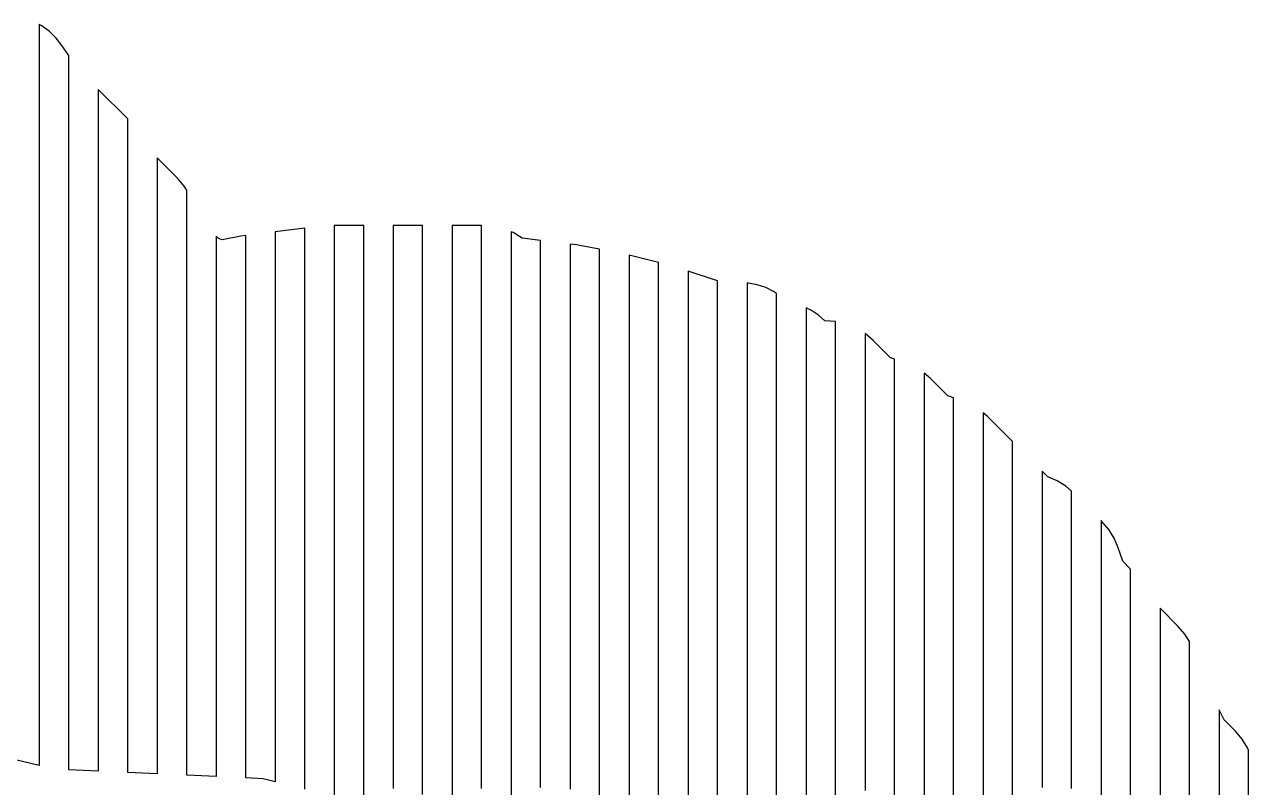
# Model space of a CAD drawing. Header units: metres. Extents: x -6 to 1890, y -8 to 898.
# Drawn here: x 1491.6 to 1657.6, y 745.9 to 849.4 of the extents above; entities that cross this region are included whole.
import ezdxf

# ---------------------------------------------------------------- set-up
doc = ezdxf.new("R2010")
doc.units = ezdxf.units.M
doc.layers.add('PASSADAS_COMPLETAS', color=1, linetype='CONTINUOUS')
doc.layers.add('PECAS_2D', color=3, linetype='CONTINUOUS')

msp = doc.modelspace()

# ---------------------------------------------------------------- linework, layer by layer
at = {"layer": 'PASSADAS_COMPLETAS'}
for points in [[(1529.578, 745.721), (1529.578, 749.589), (1529.578, 750.878), (1529.578, 752.167), (1529.578, 753.456), (1529.578, 754.746), (1529.578, 756.035), (1529.578, 757.324), (1529.578, 758.614), (1529.578, 759.903), (1529.578, 761.192), (1529.578, 762.482), (1529.578, 763.771), (1529.578, 765.06), (1529.578, 766.349), (1529.578, 767.639), (1529.578, 768.928), (1529.578, 770.217), (1529.578, 771.507), (1529.578, 772.796), (1529.578, 774.085), (1529.578, 776.664), (1529.578, 777.953), (1529.578, 779.242), (1529.578, 780.532), (1529.578, 781.821), (1529.578, 783.11), (1529.578, 784.4), (1529.578, 785.689), (1529.578, 786.978), (1529.578, 788.268), (1529.578, 789.557), (1529.578, 792.135), (1529.578, 794.714), (1529.578, 797.293), (1529.578, 799.871), (1529.578, 802.45), (1529.578, 803.739), (1529.578, 805.028), (1529.578, 806.318), (1529.578, 807.607), (1529.578, 810.186), (1529.578, 811.475), (1529.578, 812.764), (1529.578, 814.053), (1529.578, 815.343), (1529.578, 821.789), (1525.578, 821.289), (1525.578, 814.861), (1525.578, 813.575), (1525.578, 811.004), (1525.578, 809.718), (1525.578, 808.433), (1525.578, 807.147), (1525.578, 805.861), (1525.578, 804.576), (1525.578, 803.29), (1525.578, 802.004), (1525.578, 800.719), (1525.578, 798.147), (1525.578, 795.576), (1525.578, 793.005), (1525.578, 790.433), (1525.578, 789.148), (1525.578, 787.862), (1525.578, 786.576), (1525.578, 785.291), (1525.578, 784.005), (1525.578, 782.719), (1525.578, 781.434), (1525.578, 780.148), (1525.578, 778.862), (1525.578, 777.577), (1525.578, 776.291), (1525.578, 775.005), (1525.578, 773.72), (1525.578, 772.434), (1525.578, 769.863), (1525.578, 768.577), (1525.578, 767.291), (1525.578, 766.006), (1525.578, 764.72), (1525.578, 763.434), (1525.578, 762.149), (1525.578, 760.863), (1525.578, 759.577), (1525.578, 758.292), (1525.578, 755.72), (1525.578, 754.435), (1525.578, 753.149), (1525.578, 751.863), (1525.578, 750.578), (1525.578, 746.721), (1523.955, 747.126), (1521.578, 747.234), (1521.578, 751.106), (1521.578, 752.396), (1521.578, 753.687), (1521.578, 754.977), (1521.578, 756.267), (1521.578, 757.558), (1521.578, 758.848), (1521.578, 760.139), (1521.578, 761.429), (1521.578, 764.01), (1521.578, 765.3), (1521.578, 766.591), (1521.578, 767.881), (1521.578, 770.462), (1521.578, 771.753), (1521.578, 773.043), (1521.578, 774.334), (1521.578, 775.624), (1521.578, 776.914), (1521.578, 779.495), (1521.578, 780.786), (1521.578, 782.076), (1521.578, 783.367), (1521.578, 784.657), (1521.578, 785.947), (1521.578, 787.238), (1521.578, 788.528), (1521.578, 789.819), (1521.578, 791.109), (1521.578, 792.4), (1521.578, 794.981), (1521.578, 797.561), (1521.578, 798.852), (1521.578, 800.142), (1521.578, 801.433), (1521.578, 802.723), (1521.578, 804.014), (1521.578, 805.304), (1521.578, 806.594), (1521.578, 807.885), (1521.578, 809.175), (1521.578, 810.466), (1521.578, 811.756), (1521.578, 813.047), (1521.578, 814.337), (1521.578, 820.789), (1520.909, 820.681), (1518.39, 820.177), (1517.878, 820.37), (1517.578, 820.689), (1517.578, 814.262), (1517.578, 812.976), (1517.578, 810.405), (1517.578, 809.12), (1517.578, 807.834), (1517.578, 806.549), (1517.578, 805.263), (1517.578, 803.978), (1517.578, 802.692), (1517.578, 801.407), (1517.578, 800.121), (1517.578, 798.836), (1517.578, 796.265), (1517.578, 793.694), (1517.578, 792.408), (1517.578, 791.123), (1517.578, 789.837), (1517.578, 788.552), (1517.578, 787.266), (1517.578, 785.981), (1517.578, 784.695), (1517.578, 783.41), (1517.578, 782.124), (1517.578, 780.839), (1517.578, 779.553), (1517.578, 778.268), (1517.578, 776.982), (1517.578, 775.697), (1517.578, 774.411), (1517.578, 773.126), (1517.578, 771.841), (1517.578, 770.555), (1517.578, 769.27), (1517.578, 767.984), (1517.578, 766.699), (1517.578, 765.413), (1517.578, 764.128), (1517.578, 762.842), (1517.578, 761.557), (1517.578, 760.271), (1517.578, 758.986), (1517.578, 757.7), (1517.578, 756.415), (1517.578, 755.129), (1517.578, 753.844), (1517.578, 752.558), (1517.578, 751.273), (1517.578, 747.416), (1513.578, 747.598), (1513.578, 751.499), (1513.578, 752.799), (1513.578, 754.099), (1513.578, 755.4), (1513.578, 756.7), (1513.578, 758), (1513.578, 759.301), (1513.578, 760.601), (1513.578, 761.901), (1513.578, 764.502), (1513.578, 765.802), (1513.578, 768.403), (1513.578, 771.003), (1513.578, 773.604), (1513.578, 774.904), (1513.578, 776.204), (1513.578, 777.505), (1513.578, 778.805), (1513.578, 780.105), (1513.578, 781.406), (1513.578, 782.706), (1513.578, 784.006), (1513.578, 785.306), (1513.578, 786.607), (1513.578, 787.907), (1513.578, 789.207), (1513.578, 790.508), (1513.578, 791.808), (1513.578, 794.408), (1513.578, 797.009), (1513.578, 798.309), (1513.578, 799.61), (1513.578, 800.91), (1513.578, 802.21), (1513.578, 803.51), (1513.578, 804.811), (1513.578, 807.411), (1513.578, 808.712), (1513.578, 810.012), (1513.578, 811.312), (1513.578, 812.613), (1513.578, 813.913), (1513.578, 826.916), (1513.236, 827.468), (1512.324, 828.533), (1509.578, 831.28), (1509.578, 822.287), (1509.578, 821.003), (1509.578, 818.434), (1509.578, 815.864), (1509.578, 813.295), (1509.578, 810.726), (1509.578, 809.441), (1509.578, 808.157), (1509.578, 806.872), (1509.578, 805.587), (1509.578, 801.734), (1509.578, 800.449), (1509.578, 799.164), (1509.578, 797.88), (1509.578, 794.026), (1509.578, 791.457), (1509.578, 790.172), (1509.578, 788.887), (1509.578, 787.603), (1509.578, 786.318), (1509.578, 783.749), (1509.578, 782.464), (1509.578, 781.18), (1509.578, 779.895), (1509.578, 778.611), (1509.578, 777.326), (1509.578, 776.041), (1509.578, 774.757), (1509.578, 773.472), (1509.578, 770.903), (1509.578, 769.618), (1509.578, 768.334), (1509.578, 767.049), (1509.578, 765.764), (1509.578, 764.48), (1509.578, 763.195), (1509.578, 761.911), (1509.578, 760.626), (1509.578, 759.341), (1509.578, 758.057), (1509.578, 756.772), (1509.578, 755.488), (1509.578, 754.203), (1509.578, 752.918), (1509.578, 751.634), (1509.578, 747.78), (1505.578, 747.962), (1505.578, 751.871), (1505.578, 753.174), (1505.578, 754.477), (1505.578, 755.78), (1505.578, 757.083), (1505.578, 758.386), (1505.578, 759.69), (1505.578, 760.993), (1505.578, 762.296), (1505.578, 763.599), (1505.578, 764.902), (1505.578, 766.205), (1505.578, 767.508), (1505.578, 768.811), (1505.578, 770.114), (1505.578, 771.417), (1505.578, 772.721), (1505.578, 774.024), (1505.578, 775.327), (1505.578, 776.63), (1505.578, 777.933), (1505.578, 779.236), (1505.578, 780.539), (1505.578, 781.842), (1505.578, 783.145), (1505.578, 784.448), (1505.578, 785.751), (1505.578, 787.055), (1505.578, 788.358), (1505.578, 789.661), (1505.578, 790.964), (1505.578, 792.267), (1505.578, 794.873), (1505.578, 796.176), (1505.578, 798.782), (1505.578, 801.389), (1505.578, 802.692), (1505.578, 803.995), (1505.578, 805.298), (1505.578, 806.601), (1505.578, 810.51), (1505.578, 813.117), (1505.578, 815.723), (1505.578, 818.329), (1505.578, 820.935), (1505.578, 823.541), (1505.578, 826.147), (1505.578, 827.451), (1505.578, 836.572), (1501.578, 840.572), (1501.578, 832.761), (1501.578, 831.46), (1501.578, 828.856), (1501.578, 826.252), (1501.578, 823.649), (1501.578, 821.045), (1501.578, 818.441), (1501.578, 815.838), (1501.578, 813.234), (1501.578, 810.631), (1501.578, 808.027), (1501.578, 805.423), (1501.578, 801.518), (1501.578, 800.216), (1501.578, 798.914), (1501.578, 797.612), (1501.578, 796.311), (1501.578, 792.405), (1501.578, 791.103), (1501.578, 789.802), (1501.578, 787.198), (1501.578, 785.896), (1501.578, 784.594), (1501.578, 781.991), (1501.578, 780.689), (1501.578, 779.387), (1501.578, 778.085), (1501.578, 776.783), (1501.578, 775.482), (1501.578, 774.18), (1501.578, 772.878), (1501.578, 771.576), (1501.578, 770.274), (1501.578, 767.671), (1501.578, 766.369), (1501.578, 765.067), (1501.578, 763.765), (1501.578, 762.463), (1501.578, 761.162), (1501.578, 759.86), (1501.578, 757.256), (1501.578, 755.954), (1501.578, 754.653), (1501.578, 753.351), (1501.578, 752.049), (1501.578, 748.143), (1497.578, 748.325), (1497.578, 750.907), (1497.578, 752.198), (1497.578, 753.49), (1497.578, 754.781), (1497.578, 756.072), (1497.578, 757.363), (1497.578, 758.654), (1497.578, 759.945), (1497.578, 761.236), (1497.578, 762.527), (1497.578, 763.818), (1497.578, 765.109), (1497.578, 766.4), (1497.578, 767.691), (1497.578, 768.982), (1497.578, 770.273), (1497.578, 771.564), (1497.578, 772.855), (1497.578, 774.146), (1497.578, 775.438), (1497.578, 776.729), (1497.578, 778.02), (1497.578, 779.311), (1497.578, 780.602), (1497.578, 781.893), (1497.578, 783.184), (1497.578, 784.475), (1497.578, 785.766), (1497.578, 787.057), (1497.578, 788.348), (1497.578, 789.639), (1497.578, 790.93), (1497.578, 792.221), (1497.578, 793.512), (1497.578, 794.803), (1497.578, 796.094), (1497.578, 797.385), (1497.578, 801.259), (1497.578, 803.841), (1497.578, 806.423), (1497.578, 809.005), (1497.578, 811.587), (1497.578, 814.169), (1497.578, 816.751), (1497.578, 819.333), (1497.578, 823.207), (1497.578, 825.789), (1497.578, 828.371), (1497.578, 830.953), (1497.578, 833.535), (1497.578, 836.117), (1497.578, 837.408), (1497.578, 845.155), (1496.657, 846.536), (1495.89, 847.53), (1494.975, 848.425), (1493.932, 849.19), (1493.578, 849.379), (1493.578, 840.362), (1493.578, 839.074), (1493.578, 835.209), (1493.578, 832.633), (1493.578, 830.057), (1493.578, 827.481), (1493.578, 824.904), (1493.578, 822.328), (1493.578, 819.752), (1493.578, 817.175), (1493.578, 814.599), (1493.578, 812.023), (1493.578, 809.447), (1493.578, 805.582), (1493.578, 803.006), (1493.578, 800.43), (1493.578, 796.565), (1493.578, 792.701), (1493.578, 791.413), (1493.578, 790.125), (1493.578, 788.836), (1493.578, 787.548), (1493.578, 786.26), (1493.578, 784.972), (1493.578, 783.684), (1493.578, 782.396), (1493.578, 781.107), (1493.578, 779.819), (1493.578, 778.531), (1493.578, 777.243), (1493.578, 774.667), (1493.578, 773.379), (1493.578, 772.091), (1493.578, 770.802), (1493.578, 769.514), (1493.578, 768.226), (1493.578, 766.938), (1493.578, 765.65), (1493.578, 763.074), (1493.578, 761.785), (1493.578, 760.497), (1493.578, 759.209), (1493.578, 757.921), (1493.578, 756.633), (1493.578, 755.345), (1493.578, 754.057), (1493.578, 752.768), (1493.578, 748.904), (1490.551, 749.661)], [(1537.578, 741.81), (1537.578, 746.994), (1537.578, 748.289), (1537.578, 749.585), (1537.578, 750.881), (1537.578, 752.177), (1537.578, 753.473), (1537.578, 756.064), (1537.578, 757.36), (1537.578, 758.656), (1537.578, 759.952), (1537.578, 761.247), (1537.578, 762.543), (1537.578, 765.135), (1537.578, 766.431), (1537.578, 767.727), (1537.578, 769.022), (1537.578, 770.318), (1537.578, 771.614), (1537.578, 772.91), (1537.578, 774.206), (1537.578, 775.501), (1537.578, 776.797), (1537.578, 778.093), (1537.578, 779.389), (1537.578, 780.685), (1537.578, 781.98), (1537.578, 783.276), (1537.578, 784.572), (1537.578, 785.868), (1537.578, 788.459), (1537.578, 791.051), (1537.578, 793.643), (1537.578, 796.234), (1537.578, 798.826), (1537.578, 801.417), (1537.578, 804.009), (1537.578, 806.601), (1537.578, 807.897), (1537.578, 810.488), (1537.578, 811.784), (1537.578, 814.376), (1537.578, 815.671), (1537.578, 822.15), (1533.578, 822.15), (1533.578, 815.694), (1533.578, 814.403), (1533.578, 813.112), (1533.578, 811.821), (1533.578, 810.53), (1533.578, 809.238), (1533.578, 806.656), (1533.578, 804.074), (1533.578, 802.782), (1533.578, 800.2), (1533.578, 797.618), (1533.578, 795.035), (1533.578, 792.453), (1533.578, 788.579), (1533.578, 787.288), (1533.578, 785.997), (1533.578, 784.706), (1533.578, 783.415), (1533.578, 782.123), (1533.578, 780.832), (1533.578, 779.541), (1533.578, 778.25), (1533.578, 776.959), (1533.578, 775.667), (1533.578, 774.376), (1533.578, 773.085), (1533.578, 771.794), (1533.578, 770.503), (1533.578, 769.211), (1533.578, 767.92), (1533.578, 766.629), (1533.578, 765.338), (1533.578, 764.047), (1533.578, 762.755), (1533.578, 761.464), (1533.578, 760.173), (1533.578, 757.591), (1533.578, 756.299), (1533.578, 755.008), (1533.578, 753.717), (1533.578, 752.426), (1533.578, 751.135), (1533.578, 749.843), (1533.578, 748.552), (1533.578, 744.679)], [(1545.578, 744.975), (1545.578, 746.262), (1545.578, 747.548), (1545.578, 748.834), (1545.578, 750.12), (1545.578, 751.407), (1545.578, 752.693), (1545.578, 753.979), (1545.578, 755.265), (1545.578, 756.552), (1545.578, 757.838), (1545.578, 759.124), (1545.578, 760.41), (1545.578, 761.697), (1545.578, 762.983), (1545.578, 764.269), (1545.578, 765.555), (1545.578, 766.842), (1545.578, 768.128), (1545.578, 769.414), (1545.578, 770.7), (1545.578, 771.987), (1545.578, 773.273), (1545.578, 774.559), (1545.578, 775.845), (1545.578, 777.132), (1545.578, 778.418), (1545.578, 779.704), (1545.578, 780.99), (1545.578, 782.277), (1545.578, 783.563), (1545.578, 784.849), (1545.578, 787.422), (1545.578, 789.994), (1545.578, 792.567), (1545.578, 795.139), (1545.578, 797.712), (1545.578, 801.57), (1545.578, 804.143), (1545.578, 806.715), (1545.578, 809.288), (1545.578, 811.86), (1545.578, 814.433), (1545.578, 815.719), (1545.578, 817.005), (1545.578, 822.15), (1541.578, 822.15), (1541.578, 816.976), (1541.578, 815.682), (1541.578, 813.094), (1541.578, 810.507), (1541.578, 807.919), (1541.578, 805.332), (1541.578, 802.744), (1541.578, 800.157), (1541.578, 797.569), (1541.578, 794.982), (1541.578, 792.395), (1541.578, 788.513), (1541.578, 785.926), (1541.578, 784.632), (1541.578, 783.338), (1541.578, 782.045), (1541.578, 780.751), (1541.578, 779.457), (1541.578, 778.163), (1541.578, 776.87), (1541.578, 775.576), (1541.578, 774.282), (1541.578, 772.989), (1541.578, 770.401), (1541.578, 769.107), (1541.578, 767.814), (1541.578, 766.52), (1541.578, 765.226), (1541.578, 763.932), (1541.578, 761.345), (1541.578, 760.051), (1541.578, 758.757), (1541.578, 757.464), (1541.578, 756.17), (1541.578, 754.876), (1541.578, 752.289), (1541.578, 750.995), (1541.578, 749.701), (1541.578, 748.408), (1541.578, 747.114), (1541.578, 745.82)], [(1553.578, 745.783), (1553.578, 747.078), (1553.578, 748.372), (1553.578, 749.666), (1553.578, 750.961), (1553.578, 752.255), (1553.578, 753.549), (1553.578, 754.844), (1553.578, 757.433), (1553.578, 760.021), (1553.578, 761.316), (1553.578, 762.61), (1553.578, 765.199), (1553.578, 766.493), (1553.578, 769.082), (1553.578, 770.376), (1553.578, 771.671), (1553.578, 774.259), (1553.578, 775.554), (1553.578, 776.848), (1553.578, 778.142), (1553.578, 779.437), (1553.578, 780.731), (1553.578, 782.025), (1553.578, 784.614), (1553.578, 787.203), (1553.578, 789.792), (1553.578, 792.38), (1553.578, 794.969), (1553.578, 797.558), (1553.578, 800.146), (1553.578, 802.735), (1553.578, 805.324), (1553.578, 807.913), (1553.578, 810.501), (1553.578, 813.09), (1553.578, 814.384), (1553.578, 815.679), (1553.578, 822.15), (1549.578, 822.15), (1549.578, 815.718), (1549.578, 811.858), (1549.578, 809.285), (1549.578, 806.712), (1549.578, 804.139), (1549.578, 801.566), (1549.578, 798.993), (1549.578, 796.42), (1549.578, 793.847), (1549.578, 791.274), (1549.578, 788.701), (1549.578, 786.128), (1549.578, 783.555), (1549.578, 782.269), (1549.578, 780.982), (1549.578, 779.696), (1549.578, 778.409), (1549.578, 777.123), (1549.578, 775.836), (1549.578, 774.55), (1549.578, 773.263), (1549.578, 771.977), (1549.578, 770.69), (1549.578, 769.404), (1549.578, 768.117), (1549.578, 766.831), (1549.578, 765.544), (1549.578, 764.258), (1549.578, 762.971), (1549.578, 761.685), (1549.578, 760.398), (1549.578, 759.112), (1549.578, 757.825), (1549.578, 756.539), (1549.578, 755.252), (1549.578, 753.966), (1549.578, 752.679), (1549.578, 751.393), (1549.578, 750.106), (1549.578, 748.82), (1549.578, 747.533), (1549.578, 746.247), (1549.578, 744.96)], [(1561.578, 745.919), (1561.578, 747.221), (1561.578, 748.522), (1561.578, 749.824), (1561.578, 751.125), (1561.578, 752.427), (1561.578, 753.729), (1561.578, 755.03), (1561.578, 756.332), (1561.578, 761.538), (1561.578, 762.839), (1561.578, 764.141), (1561.578, 765.443), (1561.578, 768.046), (1561.578, 770.649), (1561.578, 771.95), (1561.578, 773.252), (1561.578, 774.553), (1561.578, 775.855), (1561.578, 777.156), (1561.578, 778.458), (1561.578, 781.061), (1561.578, 783.664), (1561.578, 786.267), (1561.578, 788.87), (1561.578, 791.473), (1561.578, 794.077), (1561.578, 796.68), (1561.578, 799.283), (1561.578, 801.886), (1561.578, 804.489), (1561.578, 807.092), (1561.578, 809.695), (1561.578, 812.298), (1561.578, 813.6), (1561.578, 814.901), (1561.578, 820.107), (1559.05, 820.424), (1557.843, 821.161), (1557.578, 821.27), (1557.578, 816.078), (1557.578, 814.779), (1557.578, 812.183), (1557.578, 809.587), (1557.578, 806.99), (1557.578, 804.394), (1557.578, 801.797), (1557.578, 799.201), (1557.578, 796.605), (1557.578, 794.008), (1557.578, 791.412), (1557.578, 788.815), (1557.578, 786.219), (1557.578, 782.324), (1557.578, 781.026), (1557.578, 779.728), (1557.578, 778.43), (1557.578, 777.131), (1557.578, 775.833), (1557.578, 774.535), (1557.578, 771.939), (1557.578, 770.64), (1557.578, 769.342), (1557.578, 768.044), (1557.578, 766.746), (1557.578, 765.448), (1557.578, 764.149), (1557.578, 762.851), (1557.578, 760.255), (1557.578, 758.957), (1557.578, 757.658), (1557.578, 756.36), (1557.578, 755.062), (1557.578, 753.764), (1557.578, 751.167), (1557.578, 748.571), (1557.578, 747.273), (1557.578, 745.975), (1557.578, 744.676)], [(1569.578, 744.166), (1569.578, 762.205), (1569.578, 763.494), (1569.578, 764.782), (1569.578, 766.071), (1569.578, 768.648), (1569.578, 769.936), (1569.578, 771.225), (1569.578, 773.802), (1569.578, 777.667), (1569.578, 781.533), (1569.578, 784.11), (1569.578, 786.687), (1569.578, 789.264), (1569.578, 791.841), (1569.578, 794.418), (1569.578, 796.995), (1569.578, 799.572), (1569.578, 802.149), (1569.578, 804.726), (1569.578, 807.303), (1569.578, 809.88), (1569.578, 812.457), (1569.578, 813.746), (1569.578, 818.9), (1567.134, 819.388), (1566.478, 819.495), (1565.578, 819.607), (1565.578, 814.423), (1565.578, 813.127), (1565.578, 810.534), (1565.578, 807.942), (1565.578, 805.35), (1565.578, 802.758), (1565.578, 800.165), (1565.578, 797.573), (1565.578, 794.981), (1565.578, 792.388), (1565.578, 789.796), (1565.578, 787.204), (1565.578, 784.611), (1565.578, 782.019), (1565.578, 778.131), (1565.578, 776.834), (1565.578, 775.538), (1565.578, 774.242), (1565.578, 772.946), (1565.578, 771.65), (1565.578, 770.354), (1565.578, 769.058), (1565.578, 766.465), (1565.578, 765.169), (1565.578, 763.873), (1565.578, 762.577), (1565.578, 761.281), (1565.578, 750.911), (1565.578, 748.319), (1565.578, 747.023), (1565.578, 745.727)], [(1577.578, 732.54), (1577.578, 757.261), (1577.578, 758.562), (1577.578, 759.863), (1577.578, 761.164), (1577.578, 763.766), (1577.578, 766.369), (1577.578, 768.971), (1577.578, 772.874), (1577.578, 776.777), (1577.578, 779.38), (1577.578, 781.982), (1577.578, 784.584), (1577.578, 787.186), (1577.578, 789.788), (1577.578, 792.391), (1577.578, 794.993), (1577.578, 797.595), (1577.578, 798.896), (1577.578, 801.498), (1577.578, 804.1), (1577.578, 806.703), (1577.578, 809.305), (1577.578, 810.606), (1577.578, 811.907), (1577.578, 817.111), (1573.597, 818.096), (1573.578, 818.1), (1573.578, 812.905), (1573.578, 811.606), (1573.578, 809.009), (1573.578, 806.411), (1573.578, 803.814), (1573.578, 801.216), (1573.578, 798.619), (1573.578, 796.021), (1573.578, 793.424), (1573.578, 790.826), (1573.578, 788.229), (1573.578, 785.631), (1573.578, 783.034), (1573.578, 780.436), (1573.578, 777.839), (1573.578, 773.942), (1573.578, 771.345), (1573.578, 768.747), (1573.578, 766.15), (1573.578, 763.552), (1573.578, 762.254), (1573.578, 760.955), (1573.578, 759.656), (1573.578, 738.876)], [(1585.578, 720.43), (1585.578, 752.682), (1585.578, 753.973), (1585.578, 755.263), (1585.578, 756.553), (1585.578, 757.843), (1585.578, 759.133), (1585.578, 761.713), (1585.578, 763.003), (1585.578, 766.874), (1585.578, 770.744), (1585.578, 773.324), (1585.578, 777.194), (1585.578, 779.775), (1585.578, 782.355), (1585.578, 784.935), (1585.578, 787.515), (1585.578, 790.095), (1585.578, 792.676), (1585.578, 795.256), (1585.578, 797.836), (1585.578, 800.416), (1585.578, 802.996), (1585.578, 805.577), (1585.578, 808.157), (1585.578, 809.447), (1585.578, 814.607), (1581.578, 815.941), (1581.578, 810.761), (1581.578, 809.466), (1581.578, 806.877), (1581.578, 804.287), (1581.578, 801.697), (1581.578, 799.107), (1581.578, 796.518), (1581.578, 793.928), (1581.578, 791.338), (1581.578, 788.748), (1581.578, 786.159), (1581.578, 783.569), (1581.578, 780.979), (1581.578, 778.389), (1581.578, 775.8), (1581.578, 773.21), (1581.578, 769.325), (1581.578, 766.736), (1581.578, 765.441), (1581.578, 764.146), (1581.578, 762.851), (1581.578, 761.556), (1581.578, 758.966), (1581.578, 757.671), (1581.578, 756.377), (1581.578, 755.082), (1581.578, 727.889)], [(1593.578, 703.356), (1593.578, 747.174), (1593.578, 749.751), (1593.578, 751.04), (1593.578, 752.329), (1593.578, 754.906), (1593.578, 757.484), (1593.578, 761.35), (1593.578, 765.217), (1593.578, 767.794), (1593.578, 770.372), (1593.578, 772.949), (1593.578, 775.527), (1593.578, 778.104), (1593.578, 780.682), (1593.578, 783.259), (1593.578, 785.837), (1593.578, 788.414), (1593.578, 790.992), (1593.578, 793.569), (1593.578, 796.147), (1593.578, 798.724), (1593.578, 801.302), (1593.578, 803.879), (1593.578, 805.168), (1593.578, 806.457), (1593.578, 812.901), (1593.178, 813.169), (1592.099, 813.702), (1590.958, 814.088), (1589.787, 814.319), (1589.578, 814.333), (1589.578, 807.891), (1589.578, 806.603), (1589.578, 804.026), (1589.578, 801.45), (1589.578, 798.873), (1589.578, 796.297), (1589.578, 793.72), (1589.578, 791.144), (1589.578, 788.567), (1589.578, 785.99), (1589.578, 783.414), (1589.578, 780.837), (1589.578, 778.261), (1589.578, 775.684), (1589.578, 771.819), (1589.578, 769.243), (1589.578, 765.378), (1589.578, 761.513), (1589.578, 758.937), (1589.578, 756.36), (1589.578, 753.784), (1589.578, 752.495), (1589.578, 751.207), (1589.578, 749.919), (1589.578, 712.559)], [(1601.578, 743.343), (1601.578, 747.212), (1601.578, 751.081), (1601.578, 754.951), (1601.578, 758.82), (1601.578, 762.689), (1601.578, 766.559), (1601.578, 770.428), (1601.578, 774.297), (1601.578, 778.167), (1601.578, 780.746), (1601.578, 783.326), (1601.578, 785.905), (1601.578, 788.485), (1601.578, 791.064), (1601.578, 793.644), (1601.578, 796.223), (1601.578, 798.803), (1601.578, 801.383), (1601.578, 802.672), (1601.578, 809.121), (1600.141, 809.224), (1599.275, 809.968), (1598.312, 810.605), (1597.578, 810.965), (1597.578, 804.486), (1597.578, 803.19), (1597.578, 800.598), (1597.578, 798.007), (1597.578, 795.415), (1597.578, 792.823), (1597.578, 790.231), (1597.578, 787.64), (1597.578, 783.752), (1597.578, 781.16), (1597.578, 778.568), (1597.578, 775.977), (1597.578, 773.385), (1597.578, 770.793), (1597.578, 766.905), (1597.578, 763.018), (1597.578, 759.13), (1597.578, 755.242), (1597.578, 751.355), (1597.578, 748.763), (1597.578, 747.467), (1597.578, 746.171), (1597.578, 744.875)], [(1609.578, 744.295), (1609.578, 748.19), (1609.578, 750.787), (1609.578, 753.384), (1609.578, 757.279), (1609.578, 761.174), (1609.578, 763.771), (1609.578, 767.666), (1609.578, 770.263), (1609.578, 774.158), (1609.578, 778.054), (1609.578, 780.65), (1609.578, 783.247), (1609.578, 785.844), (1609.578, 789.739), (1609.578, 792.336), (1609.578, 794.933), (1609.578, 796.232), (1609.578, 797.53), (1609.578, 804.022), (1609.044, 804.2), (1606.685, 806.559), (1605.578, 807.498), (1605.578, 799.754), (1605.578, 798.463), (1605.578, 795.882), (1605.578, 793.3), (1605.578, 790.719), (1605.578, 788.138), (1605.578, 785.556), (1605.578, 782.975), (1605.578, 780.394), (1605.578, 777.813), (1605.578, 775.231), (1605.578, 772.65), (1605.578, 770.069), (1605.578, 766.197), (1605.578, 763.615), (1605.578, 759.743), (1605.578, 755.871), (1605.578, 753.29), (1605.578, 749.418), (1605.578, 745.546)], [(1617.578, 744.484), (1617.578, 747.069), (1617.578, 750.947), (1617.578, 754.825), (1617.578, 757.41), (1617.578, 759.995), (1617.578, 763.872), (1617.578, 766.457), (1617.578, 769.042), (1617.578, 771.627), (1617.578, 775.505), (1617.578, 778.09), (1617.578, 781.967), (1617.578, 785.845), (1617.578, 788.43), (1617.578, 791.015), (1617.578, 792.308), (1617.578, 798.77), (1616.799, 799.03), (1614.44, 801.389), (1613.578, 802.127), (1613.578, 795.643), (1613.578, 794.346), (1613.578, 791.752), (1613.578, 789.159), (1613.578, 785.268), (1613.578, 782.674), (1613.578, 780.081), (1613.578, 777.487), (1613.578, 773.596), (1613.578, 771.002), (1613.578, 767.112), (1613.578, 764.518), (1613.578, 760.627), (1613.578, 758.034), (1613.578, 755.44), (1613.578, 752.846), (1613.578, 748.956), (1613.578, 746.362), (1613.578, 742.471)], [(1625.578, 744.757), (1625.578, 748.655), (1625.578, 751.254), (1625.578, 753.853), (1625.578, 756.452), (1625.578, 759.05), (1625.578, 761.649), (1625.578, 764.248), (1625.578, 766.847), (1625.578, 769.446), (1625.578, 772.045), (1625.578, 775.943), (1625.578, 778.542), (1625.578, 782.441), (1625.578, 783.74), (1625.578, 785.04), (1625.578, 792.836), (1622.196, 796.218), (1621.578, 796.748), (1621.578, 788.959), (1621.578, 787.661), (1621.578, 783.766), (1621.578, 781.17), (1621.578, 778.574), (1621.578, 774.679), (1621.578, 772.083), (1621.578, 768.189), (1621.578, 765.593), (1621.578, 762.996), (1621.578, 760.4), (1621.578, 757.804), (1621.578, 755.208), (1621.578, 752.611), (1621.578, 750.015), (1621.578, 747.419), (1621.578, 743.525)], [(1633.578, 745.791), (1633.578, 749.691), (1633.578, 752.291), (1633.578, 756.192), (1633.578, 758.792), (1633.578, 761.392), (1633.578, 763.992), (1633.578, 766.592), (1633.578, 769.192), (1633.578, 771.793), (1633.578, 774.393), (1633.578, 775.693), (1633.578, 776.993), (1633.578, 786.094), (1632.793, 786.769), (1631.627, 787.498), (1630.373, 788.042), (1629.578, 788.836), (1629.578, 782.336), (1629.578, 781.036), (1629.578, 778.436), (1629.578, 775.836), (1629.578, 773.237), (1629.578, 770.637), (1629.578, 768.037), (1629.578, 765.437), (1629.578, 762.837), (1629.578, 760.237), (1629.578, 757.637), (1629.578, 755.037), (1629.578, 751.137), (1629.578, 748.537), (1629.578, 745.937)], [(1641.578, 744.643), (1641.578, 747.218), (1641.578, 749.793), (1641.578, 752.368), (1641.578, 754.943), (1641.578, 757.518), (1641.578, 760.093), (1641.578, 762.668), (1641.578, 766.531), (1641.578, 767.818), (1641.578, 775.544), (1640.519, 776.603), (1639.906, 778.442), (1639.361, 779.735), (1638.62, 780.934), (1637.707, 781.999), (1637.578, 782.129), (1637.578, 773.117), (1637.578, 771.829), (1637.578, 769.254), (1637.578, 766.679), (1637.578, 764.104), (1637.578, 761.529), (1637.578, 758.954), (1637.578, 756.379), (1637.578, 753.804), (1637.578, 749.942), (1637.578, 747.367), (1637.578, 743.505)], [(1649.578, 743.668), (1649.578, 746.262), (1649.578, 748.856), (1649.578, 751.45), (1649.578, 752.747), (1649.578, 754.044), (1649.578, 765.717), (1648.96, 766.716), (1648.048, 767.781), (1645.578, 770.251), (1645.578, 761.237), (1645.578, 759.95), (1645.578, 757.374), (1645.578, 754.799), (1645.578, 752.224), (1645.578, 749.648), (1645.578, 747.073), (1645.578, 744.498)], [(1657.578, 736.86), (1657.578, 751.012), (1657.458, 751.297), (1656.716, 752.497), (1655.804, 753.562), (1654.263, 755.103), (1653.578, 756.473), (1653.578, 744.799)]]:
    msp.add_lwpolyline(points, dxfattribs=at)
at = {"layer": 'PECAS_2D'}
for points in [[(1529.578, 745.721), (1529.578, 749.589), (1529.578, 750.878), (1529.578, 752.167), (1529.578, 753.456), (1529.578, 754.746), (1529.578, 756.035), (1529.578, 757.324), (1529.578, 758.614), (1529.578, 759.903), (1529.578, 761.192), (1529.578, 762.482), (1529.578, 763.771), (1529.578, 765.06), (1529.578, 766.349), (1529.578, 767.639), (1529.578, 768.928), (1529.578, 770.217), (1529.578, 771.507), (1529.578, 772.796), (1529.578, 774.085), (1529.578, 776.664), (1529.578, 777.953), (1529.578, 779.242), (1529.578, 780.532), (1529.578, 781.821), (1529.578, 783.11), (1529.578, 784.4), (1529.578, 785.689), (1529.578, 786.978), (1529.578, 788.268), (1529.578, 789.557), (1529.578, 792.135), (1529.578, 794.714), (1529.578, 797.293), (1529.578, 799.871), (1529.578, 802.45), (1529.578, 803.739), (1529.578, 805.028), (1529.578, 806.318), (1529.578, 807.607), (1529.578, 810.186), (1529.578, 811.475), (1529.578, 812.764), (1529.578, 814.053), (1529.578, 815.343), (1529.578, 821.789), (1525.578, 821.289), (1525.578, 814.861), (1525.578, 813.575), (1525.578, 811.004), (1525.578, 809.718), (1525.578, 808.433), (1525.578, 807.147), (1525.578, 805.861), (1525.578, 804.576), (1525.578, 803.29), (1525.578, 802.004), (1525.578, 800.719), (1525.578, 798.147), (1525.578, 795.576), (1525.578, 793.005), (1525.578, 790.433), (1525.578, 789.148), (1525.578, 787.862), (1525.578, 786.576), (1525.578, 785.291), (1525.578, 784.005), (1525.578, 782.719), (1525.578, 781.434), (1525.578, 780.148), (1525.578, 778.862), (1525.578, 777.577), (1525.578, 776.291), (1525.578, 775.005), (1525.578, 773.72), (1525.578, 772.434), (1525.578, 769.863), (1525.578, 768.577), (1525.578, 767.291), (1525.578, 766.006), (1525.578, 764.72), (1525.578, 763.434), (1525.578, 762.149), (1525.578, 760.863), (1525.578, 759.577), (1525.578, 758.292), (1525.578, 755.72), (1525.578, 754.435), (1525.578, 753.149), (1525.578, 751.863), (1525.578, 750.578), (1525.578, 746.721), (1523.955, 747.126), (1521.578, 747.234), (1521.578, 751.106), (1521.578, 752.396), (1521.578, 753.687), (1521.578, 754.977), (1521.578, 756.267), (1521.578, 757.558), (1521.578, 758.848), (1521.578, 760.139), (1521.578, 761.429), (1521.578, 764.01), (1521.578, 765.3), (1521.578, 766.591), (1521.578, 767.881), (1521.578, 770.462), (1521.578, 771.753), (1521.578, 773.043), (1521.578, 774.334), (1521.578, 775.624), (1521.578, 776.914), (1521.578, 779.495), (1521.578, 780.786), (1521.578, 782.076), (1521.578, 783.367), (1521.578, 784.657), (1521.578, 785.947), (1521.578, 787.238), (1521.578, 788.528), (1521.578, 789.819), (1521.578, 791.109), (1521.578, 792.4), (1521.578, 794.981), (1521.578, 797.561), (1521.578, 798.852), (1521.578, 800.142), (1521.578, 801.433), (1521.578, 802.723), (1521.578, 804.014), (1521.578, 805.304), (1521.578, 806.594), (1521.578, 807.885), (1521.578, 809.175), (1521.578, 810.466), (1521.578, 811.756), (1521.578, 813.047), (1521.578, 814.337), (1521.578, 820.789), (1520.909, 820.681), (1518.39, 820.177), (1517.878, 820.37), (1517.578, 820.689), (1517.578, 814.262), (1517.578, 812.976), (1517.578, 810.405), (1517.578, 809.12), (1517.578, 807.834), (1517.578, 806.549), (1517.578, 805.263), (1517.578, 803.978), (1517.578, 802.692), (1517.578, 801.407), (1517.578, 800.121), (1517.578, 798.836), (1517.578, 796.265), (1517.578, 793.694), (1517.578, 792.408), (1517.578, 791.123), (1517.578, 789.837), (1517.578, 788.552), (1517.578, 787.266), (1517.578, 785.981), (1517.578, 784.695), (1517.578, 783.41), (1517.578, 782.124), (1517.578, 780.839), (1517.578, 779.553), (1517.578, 778.268), (1517.578, 776.982), (1517.578, 775.697), (1517.578, 774.411), (1517.578, 773.126), (1517.578, 771.841), (1517.578, 770.555), (1517.578, 769.27), (1517.578, 767.984), (1517.578, 766.699), (1517.578, 765.413), (1517.578, 764.128), (1517.578, 762.842), (1517.578, 761.557), (1517.578, 760.271), (1517.578, 758.986), (1517.578, 757.7), (1517.578, 756.415), (1517.578, 755.129), (1517.578, 753.844), (1517.578, 752.558), (1517.578, 751.273), (1517.578, 747.416), (1513.578, 747.598), (1513.578, 751.499), (1513.578, 752.799), (1513.578, 754.099), (1513.578, 755.4), (1513.578, 756.7), (1513.578, 758), (1513.578, 759.301), (1513.578, 760.601), (1513.578, 761.901), (1513.578, 764.502), (1513.578, 765.802), (1513.578, 768.403), (1513.578, 771.003), (1513.578, 773.604), (1513.578, 774.904), (1513.578, 776.204), (1513.578, 777.505), (1513.578, 778.805), (1513.578, 780.105), (1513.578, 781.406), (1513.578, 782.706), (1513.578, 784.006), (1513.578, 785.306), (1513.578, 786.607), (1513.578, 787.907), (1513.578, 789.207), (1513.578, 790.508), (1513.578, 791.808), (1513.578, 794.408), (1513.578, 797.009), (1513.578, 798.309), (1513.578, 799.61), (1513.578, 800.91), (1513.578, 802.21), (1513.578, 803.51), (1513.578, 804.811), (1513.578, 807.411), (1513.578, 808.712), (1513.578, 810.012), (1513.578, 811.312), (1513.578, 812.613), (1513.578, 813.913), (1513.578, 826.916), (1513.236, 827.468), (1512.324, 828.533), (1509.578, 831.28), (1509.578, 822.287), (1509.578, 821.003), (1509.578, 818.434), (1509.578, 815.864), (1509.578, 813.295), (1509.578, 810.726), (1509.578, 809.441), (1509.578, 808.157), (1509.578, 806.872), (1509.578, 805.587), (1509.578, 801.734), (1509.578, 800.449), (1509.578, 799.164), (1509.578, 797.88), (1509.578, 794.026), (1509.578, 791.457), (1509.578, 790.172), (1509.578, 788.887), (1509.578, 787.603), (1509.578, 786.318), (1509.578, 783.749), (1509.578, 782.464), (1509.578, 781.18), (1509.578, 779.895), (1509.578, 778.611), (1509.578, 777.326), (1509.578, 776.041), (1509.578, 774.757), (1509.578, 773.472), (1509.578, 770.903), (1509.578, 769.618), (1509.578, 768.334), (1509.578, 767.049), (1509.578, 765.764), (1509.578, 764.48), (1509.578, 763.195), (1509.578, 761.911), (1509.578, 760.626), (1509.578, 759.341), (1509.578, 758.057), (1509.578, 756.772), (1509.578, 755.488), (1509.578, 754.203), (1509.578, 752.918), (1509.578, 751.634), (1509.578, 747.78), (1505.578, 747.962), (1505.578, 751.871), (1505.578, 753.174), (1505.578, 754.477), (1505.578, 755.78), (1505.578, 757.083), (1505.578, 758.386), (1505.578, 759.69), (1505.578, 760.993), (1505.578, 762.296), (1505.578, 763.599), (1505.578, 764.902), (1505.578, 766.205), (1505.578, 767.508), (1505.578, 768.811), (1505.578, 770.114), (1505.578, 771.417), (1505.578, 772.721), (1505.578, 774.024), (1505.578, 775.327), (1505.578, 776.63), (1505.578, 777.933), (1505.578, 779.236), (1505.578, 780.539), (1505.578, 781.842), (1505.578, 783.145), (1505.578, 784.448), (1505.578, 785.751), (1505.578, 787.055), (1505.578, 788.358), (1505.578, 789.661), (1505.578, 790.964), (1505.578, 792.267), (1505.578, 794.873), (1505.578, 796.176), (1505.578, 798.782), (1505.578, 801.389), (1505.578, 802.692), (1505.578, 803.995), (1505.578, 805.298), (1505.578, 806.601), (1505.578, 810.51), (1505.578, 813.117), (1505.578, 815.723), (1505.578, 818.329), (1505.578, 820.935), (1505.578, 823.541), (1505.578, 826.147), (1505.578, 827.451), (1505.578, 836.572), (1501.578, 840.572), (1501.578, 832.761), (1501.578, 831.46), (1501.578, 828.856), (1501.578, 826.252), (1501.578, 823.649), (1501.578, 821.045), (1501.578, 818.441), (1501.578, 815.838), (1501.578, 813.234), (1501.578, 810.631), (1501.578, 808.027), (1501.578, 805.423), (1501.578, 801.518), (1501.578, 800.216), (1501.578, 798.914), (1501.578, 797.612), (1501.578, 796.311), (1501.578, 792.405), (1501.578, 791.103), (1501.578, 789.802), (1501.578, 787.198), (1501.578, 785.896), (1501.578, 784.594), (1501.578, 781.991), (1501.578, 780.689), (1501.578, 779.387), (1501.578, 778.085), (1501.578, 776.783), (1501.578, 775.482), (1501.578, 774.18), (1501.578, 772.878), (1501.578, 771.576), (1501.578, 770.274), (1501.578, 767.671), (1501.578, 766.369), (1501.578, 765.067), (1501.578, 763.765), (1501.578, 762.463), (1501.578, 761.162), (1501.578, 759.86), (1501.578, 757.256), (1501.578, 755.954), (1501.578, 754.653), (1501.578, 753.351), (1501.578, 752.049), (1501.578, 748.143), (1497.578, 748.325), (1497.578, 750.907), (1497.578, 752.198), (1497.578, 753.49), (1497.578, 754.781), (1497.578, 756.072), (1497.578, 757.363), (1497.578, 758.654), (1497.578, 759.945), (1497.578, 761.236), (1497.578, 762.527), (1497.578, 763.818), (1497.578, 765.109), (1497.578, 766.4), (1497.578, 767.691), (1497.578, 768.982), (1497.578, 770.273), (1497.578, 771.564), (1497.578, 772.855), (1497.578, 774.146), (1497.578, 775.438), (1497.578, 776.729), (1497.578, 778.02), (1497.578, 779.311), (1497.578, 780.602), (1497.578, 781.893), (1497.578, 783.184), (1497.578, 784.475), (1497.578, 785.766), (1497.578, 787.057), (1497.578, 788.348), (1497.578, 789.639), (1497.578, 790.93), (1497.578, 792.221), (1497.578, 793.512), (1497.578, 794.803), (1497.578, 796.094), (1497.578, 797.385), (1497.578, 801.259), (1497.578, 803.841), (1497.578, 806.423), (1497.578, 809.005), (1497.578, 811.587), (1497.578, 814.169), (1497.578, 816.751), (1497.578, 819.333), (1497.578, 823.207), (1497.578, 825.789), (1497.578, 828.371), (1497.578, 830.953), (1497.578, 833.535), (1497.578, 836.117), (1497.578, 837.408), (1497.578, 845.155), (1496.657, 846.536), (1495.89, 847.53), (1494.975, 848.425), (1493.932, 849.19), (1493.578, 849.379), (1493.578, 840.362), (1493.578, 839.074), (1493.578, 835.209), (1493.578, 832.633), (1493.578, 830.057), (1493.578, 827.481), (1493.578, 824.904), (1493.578, 822.328), (1493.578, 819.752), (1493.578, 817.175), (1493.578, 814.599), (1493.578, 812.023), (1493.578, 809.447), (1493.578, 805.582), (1493.578, 803.006), (1493.578, 800.43), (1493.578, 796.565), (1493.578, 792.701), (1493.578, 791.413), (1493.578, 790.125), (1493.578, 788.836), (1493.578, 787.548), (1493.578, 786.26), (1493.578, 784.972), (1493.578, 783.684), (1493.578, 782.396), (1493.578, 781.107), (1493.578, 779.819), (1493.578, 778.531), (1493.578, 777.243), (1493.578, 774.667), (1493.578, 773.379), (1493.578, 772.091), (1493.578, 770.802), (1493.578, 769.514), (1493.578, 768.226), (1493.578, 766.938), (1493.578, 765.65), (1493.578, 763.074), (1493.578, 761.785), (1493.578, 760.497), (1493.578, 759.209), (1493.578, 757.921), (1493.578, 756.633), (1493.578, 755.345), (1493.578, 754.057), (1493.578, 752.768), (1493.578, 748.904), (1490.551, 749.661)], [(1537.578, 741.81), (1537.578, 746.994), (1537.578, 748.289), (1537.578, 749.585), (1537.578, 750.881), (1537.578, 752.177), (1537.578, 753.473), (1537.578, 756.064), (1537.578, 757.36), (1537.578, 758.656), (1537.578, 759.952), (1537.578, 761.247), (1537.578, 762.543), (1537.578, 765.135), (1537.578, 766.431), (1537.578, 767.727), (1537.578, 769.022), (1537.578, 770.318), (1537.578, 771.614), (1537.578, 772.91), (1537.578, 774.206), (1537.578, 775.501), (1537.578, 776.797), (1537.578, 778.093), (1537.578, 779.389), (1537.578, 780.685), (1537.578, 781.98), (1537.578, 783.276), (1537.578, 784.572), (1537.578, 785.868), (1537.578, 788.459), (1537.578, 791.051), (1537.578, 793.643), (1537.578, 796.234), (1537.578, 798.826), (1537.578, 801.417), (1537.578, 804.009), (1537.578, 806.601), (1537.578, 807.897), (1537.578, 810.488), (1537.578, 811.784), (1537.578, 814.376), (1537.578, 815.671), (1537.578, 822.15), (1533.578, 822.15), (1533.578, 815.694), (1533.578, 814.403), (1533.578, 813.112), (1533.578, 811.821), (1533.578, 810.53), (1533.578, 809.238), (1533.578, 806.656), (1533.578, 804.074), (1533.578, 802.782), (1533.578, 800.2), (1533.578, 797.618), (1533.578, 795.035), (1533.578, 792.453), (1533.578, 788.579), (1533.578, 787.288), (1533.578, 785.997), (1533.578, 784.706), (1533.578, 783.415), (1533.578, 782.123), (1533.578, 780.832), (1533.578, 779.541), (1533.578, 778.25), (1533.578, 776.959), (1533.578, 775.667), (1533.578, 774.376), (1533.578, 773.085), (1533.578, 771.794), (1533.578, 770.503), (1533.578, 769.211), (1533.578, 767.92), (1533.578, 766.629), (1533.578, 765.338), (1533.578, 764.047), (1533.578, 762.755), (1533.578, 761.464), (1533.578, 760.173), (1533.578, 757.591), (1533.578, 756.299), (1533.578, 755.008), (1533.578, 753.717), (1533.578, 752.426), (1533.578, 751.135), (1533.578, 749.843), (1533.578, 748.552), (1533.578, 744.679)], [(1545.578, 744.975), (1545.578, 746.262), (1545.578, 747.548), (1545.578, 748.834), (1545.578, 750.12), (1545.578, 751.407), (1545.578, 752.693), (1545.578, 753.979), (1545.578, 755.265), (1545.578, 756.552), (1545.578, 757.838), (1545.578, 759.124), (1545.578, 760.41), (1545.578, 761.697), (1545.578, 762.983), (1545.578, 764.269), (1545.578, 765.555), (1545.578, 766.842), (1545.578, 768.128), (1545.578, 769.414), (1545.578, 770.7), (1545.578, 771.987), (1545.578, 773.273), (1545.578, 774.559), (1545.578, 775.845), (1545.578, 777.132), (1545.578, 778.418), (1545.578, 779.704), (1545.578, 780.99), (1545.578, 782.277), (1545.578, 783.563), (1545.578, 784.849), (1545.578, 787.422), (1545.578, 789.994), (1545.578, 792.567), (1545.578, 795.139), (1545.578, 797.712), (1545.578, 801.57), (1545.578, 804.143), (1545.578, 806.715), (1545.578, 809.288), (1545.578, 811.86), (1545.578, 814.433), (1545.578, 815.719), (1545.578, 817.005), (1545.578, 822.15), (1541.578, 822.15), (1541.578, 816.976), (1541.578, 815.682), (1541.578, 813.094), (1541.578, 810.507), (1541.578, 807.919), (1541.578, 805.332), (1541.578, 802.744), (1541.578, 800.157), (1541.578, 797.569), (1541.578, 794.982), (1541.578, 792.395), (1541.578, 788.513), (1541.578, 785.926), (1541.578, 784.632), (1541.578, 783.338), (1541.578, 782.045), (1541.578, 780.751), (1541.578, 779.457), (1541.578, 778.163), (1541.578, 776.87), (1541.578, 775.576), (1541.578, 774.282), (1541.578, 772.989), (1541.578, 770.401), (1541.578, 769.107), (1541.578, 767.814), (1541.578, 766.52), (1541.578, 765.226), (1541.578, 763.932), (1541.578, 761.345), (1541.578, 760.051), (1541.578, 758.757), (1541.578, 757.464), (1541.578, 756.17), (1541.578, 754.876), (1541.578, 752.289), (1541.578, 750.995), (1541.578, 749.701), (1541.578, 748.408), (1541.578, 747.114), (1541.578, 745.82)], [(1553.578, 745.783), (1553.578, 747.078), (1553.578, 748.372), (1553.578, 749.666), (1553.578, 750.961), (1553.578, 752.255), (1553.578, 753.549), (1553.578, 754.844), (1553.578, 757.433), (1553.578, 760.021), (1553.578, 761.316), (1553.578, 762.61), (1553.578, 765.199), (1553.578, 766.493), (1553.578, 769.082), (1553.578, 770.376), (1553.578, 771.671), (1553.578, 774.259), (1553.578, 775.554), (1553.578, 776.848), (1553.578, 778.142), (1553.578, 779.437), (1553.578, 780.731), (1553.578, 782.025), (1553.578, 784.614), (1553.578, 787.203), (1553.578, 789.792), (1553.578, 792.38), (1553.578, 794.969), (1553.578, 797.558), (1553.578, 800.146), (1553.578, 802.735), (1553.578, 805.324), (1553.578, 807.913), (1553.578, 810.501), (1553.578, 813.09), (1553.578, 814.384), (1553.578, 815.679), (1553.578, 822.15), (1549.578, 822.15), (1549.578, 815.718), (1549.578, 811.858), (1549.578, 809.285), (1549.578, 806.712), (1549.578, 804.139), (1549.578, 801.566), (1549.578, 798.993), (1549.578, 796.42), (1549.578, 793.847), (1549.578, 791.274), (1549.578, 788.701), (1549.578, 786.128), (1549.578, 783.555), (1549.578, 782.269), (1549.578, 780.982), (1549.578, 779.696), (1549.578, 778.409), (1549.578, 777.123), (1549.578, 775.836), (1549.578, 774.55), (1549.578, 773.263), (1549.578, 771.977), (1549.578, 770.69), (1549.578, 769.404), (1549.578, 768.117), (1549.578, 766.831), (1549.578, 765.544), (1549.578, 764.258), (1549.578, 762.971), (1549.578, 761.685), (1549.578, 760.398), (1549.578, 759.112), (1549.578, 757.825), (1549.578, 756.539), (1549.578, 755.252), (1549.578, 753.966), (1549.578, 752.679), (1549.578, 751.393), (1549.578, 750.106), (1549.578, 748.82), (1549.578, 747.533), (1549.578, 746.247), (1549.578, 744.96)], [(1561.578, 745.919), (1561.578, 747.221), (1561.578, 748.522), (1561.578, 749.824), (1561.578, 751.125), (1561.578, 752.427), (1561.578, 753.729), (1561.578, 755.03), (1561.578, 756.332), (1561.578, 761.538), (1561.578, 762.839), (1561.578, 764.141), (1561.578, 765.443), (1561.578, 768.046), (1561.578, 770.649), (1561.578, 771.95), (1561.578, 773.252), (1561.578, 774.553), (1561.578, 775.855), (1561.578, 777.156), (1561.578, 778.458), (1561.578, 781.061), (1561.578, 783.664), (1561.578, 786.267), (1561.578, 788.87), (1561.578, 791.473), (1561.578, 794.077), (1561.578, 796.68), (1561.578, 799.283), (1561.578, 801.886), (1561.578, 804.489), (1561.578, 807.092), (1561.578, 809.695), (1561.578, 812.298), (1561.578, 813.6), (1561.578, 814.901), (1561.578, 820.107), (1559.05, 820.424), (1557.843, 821.161), (1557.578, 821.27), (1557.578, 816.078), (1557.578, 814.779), (1557.578, 812.183), (1557.578, 809.587), (1557.578, 806.99), (1557.578, 804.394), (1557.578, 801.797), (1557.578, 799.201), (1557.578, 796.605), (1557.578, 794.008), (1557.578, 791.412), (1557.578, 788.815), (1557.578, 786.219), (1557.578, 782.324), (1557.578, 781.026), (1557.578, 779.728), (1557.578, 778.43), (1557.578, 777.131), (1557.578, 775.833), (1557.578, 774.535), (1557.578, 771.939), (1557.578, 770.64), (1557.578, 769.342), (1557.578, 768.044), (1557.578, 766.746), (1557.578, 765.448), (1557.578, 764.149), (1557.578, 762.851), (1557.578, 760.255), (1557.578, 758.957), (1557.578, 757.658), (1557.578, 756.36), (1557.578, 755.062), (1557.578, 753.764), (1557.578, 751.167), (1557.578, 748.571), (1557.578, 747.273), (1557.578, 745.975), (1557.578, 744.676)], [(1569.578, 744.166), (1569.578, 762.205), (1569.578, 763.494), (1569.578, 764.782), (1569.578, 766.071), (1569.578, 768.648), (1569.578, 769.936), (1569.578, 771.225), (1569.578, 773.802), (1569.578, 777.667), (1569.578, 781.533), (1569.578, 784.11), (1569.578, 786.687), (1569.578, 789.264), (1569.578, 791.841), (1569.578, 794.418), (1569.578, 796.995), (1569.578, 799.572), (1569.578, 802.149), (1569.578, 804.726), (1569.578, 807.303), (1569.578, 809.88), (1569.578, 812.457), (1569.578, 813.746), (1569.578, 818.9), (1567.134, 819.388), (1566.478, 819.495), (1565.578, 819.607), (1565.578, 814.423), (1565.578, 813.127), (1565.578, 810.534), (1565.578, 807.942), (1565.578, 805.35), (1565.578, 802.758), (1565.578, 800.165), (1565.578, 797.573), (1565.578, 794.981), (1565.578, 792.388), (1565.578, 789.796), (1565.578, 787.204), (1565.578, 784.611), (1565.578, 782.019), (1565.578, 778.131), (1565.578, 776.834), (1565.578, 775.538), (1565.578, 774.242), (1565.578, 772.946), (1565.578, 771.65), (1565.578, 770.354), (1565.578, 769.058), (1565.578, 766.465), (1565.578, 765.169), (1565.578, 763.873), (1565.578, 762.577), (1565.578, 761.281), (1565.578, 750.911), (1565.578, 748.319), (1565.578, 747.023), (1565.578, 745.727)], [(1577.578, 732.54), (1577.578, 757.261), (1577.578, 758.562), (1577.578, 759.863), (1577.578, 761.164), (1577.578, 763.766), (1577.578, 766.369), (1577.578, 768.971), (1577.578, 772.874), (1577.578, 776.777), (1577.578, 779.38), (1577.578, 781.982), (1577.578, 784.584), (1577.578, 787.186), (1577.578, 789.788), (1577.578, 792.391), (1577.578, 794.993), (1577.578, 797.595), (1577.578, 798.896), (1577.578, 801.498), (1577.578, 804.1), (1577.578, 806.703), (1577.578, 809.305), (1577.578, 810.606), (1577.578, 811.907), (1577.578, 817.111), (1573.597, 818.096), (1573.578, 818.1), (1573.578, 812.905), (1573.578, 811.606), (1573.578, 809.009), (1573.578, 806.411), (1573.578, 803.814), (1573.578, 801.216), (1573.578, 798.619), (1573.578, 796.021), (1573.578, 793.424), (1573.578, 790.826), (1573.578, 788.229), (1573.578, 785.631), (1573.578, 783.034), (1573.578, 780.436), (1573.578, 777.839), (1573.578, 773.942), (1573.578, 771.345), (1573.578, 768.747), (1573.578, 766.15), (1573.578, 763.552), (1573.578, 762.254), (1573.578, 760.955), (1573.578, 759.656), (1573.578, 738.876)], [(1585.578, 720.43), (1585.578, 752.682), (1585.578, 753.973), (1585.578, 755.263), (1585.578, 756.553), (1585.578, 757.843), (1585.578, 759.133), (1585.578, 761.713), (1585.578, 763.003), (1585.578, 766.874), (1585.578, 770.744), (1585.578, 773.324), (1585.578, 777.194), (1585.578, 779.775), (1585.578, 782.355), (1585.578, 784.935), (1585.578, 787.515), (1585.578, 790.095), (1585.578, 792.676), (1585.578, 795.256), (1585.578, 797.836), (1585.578, 800.416), (1585.578, 802.996), (1585.578, 805.577), (1585.578, 808.157), (1585.578, 809.447), (1585.578, 814.607), (1581.578, 815.941), (1581.578, 810.761), (1581.578, 809.466), (1581.578, 806.877), (1581.578, 804.287), (1581.578, 801.697), (1581.578, 799.107), (1581.578, 796.518), (1581.578, 793.928), (1581.578, 791.338), (1581.578, 788.748), (1581.578, 786.159), (1581.578, 783.569), (1581.578, 780.979), (1581.578, 778.389), (1581.578, 775.8), (1581.578, 773.21), (1581.578, 769.325), (1581.578, 766.736), (1581.578, 765.441), (1581.578, 764.146), (1581.578, 762.851), (1581.578, 761.556), (1581.578, 758.966), (1581.578, 757.671), (1581.578, 756.377), (1581.578, 755.082), (1581.578, 727.889)], [(1593.578, 703.356), (1593.578, 747.174), (1593.578, 749.751), (1593.578, 751.04), (1593.578, 752.329), (1593.578, 754.906), (1593.578, 757.484), (1593.578, 761.35), (1593.578, 765.217), (1593.578, 767.794), (1593.578, 770.372), (1593.578, 772.949), (1593.578, 775.527), (1593.578, 778.104), (1593.578, 780.682), (1593.578, 783.259), (1593.578, 785.837), (1593.578, 788.414), (1593.578, 790.992), (1593.578, 793.569), (1593.578, 796.147), (1593.578, 798.724), (1593.578, 801.302), (1593.578, 803.879), (1593.578, 805.168), (1593.578, 806.457), (1593.578, 812.901), (1593.178, 813.169), (1592.099, 813.702), (1590.958, 814.088), (1589.787, 814.319), (1589.578, 814.333), (1589.578, 807.891), (1589.578, 806.603), (1589.578, 804.026), (1589.578, 801.45), (1589.578, 798.873), (1589.578, 796.297), (1589.578, 793.72), (1589.578, 791.144), (1589.578, 788.567), (1589.578, 785.99), (1589.578, 783.414), (1589.578, 780.837), (1589.578, 778.261), (1589.578, 775.684), (1589.578, 771.819), (1589.578, 769.243), (1589.578, 765.378), (1589.578, 761.513), (1589.578, 758.937), (1589.578, 756.36), (1589.578, 753.784), (1589.578, 752.495), (1589.578, 751.207), (1589.578, 749.919), (1589.578, 712.559)], [(1601.578, 743.343), (1601.578, 747.212), (1601.578, 751.081), (1601.578, 754.951), (1601.578, 758.82), (1601.578, 762.689), (1601.578, 766.559), (1601.578, 770.428), (1601.578, 774.297), (1601.578, 778.167), (1601.578, 780.746), (1601.578, 783.326), (1601.578, 785.905), (1601.578, 788.485), (1601.578, 791.064), (1601.578, 793.644), (1601.578, 796.223), (1601.578, 798.803), (1601.578, 801.383), (1601.578, 802.672), (1601.578, 809.121), (1600.141, 809.224), (1599.275, 809.968), (1598.312, 810.605), (1597.578, 810.965), (1597.578, 804.486), (1597.578, 803.19), (1597.578, 800.598), (1597.578, 798.007), (1597.578, 795.415), (1597.578, 792.823), (1597.578, 790.231), (1597.578, 787.64), (1597.578, 783.752), (1597.578, 781.16), (1597.578, 778.568), (1597.578, 775.977), (1597.578, 773.385), (1597.578, 770.793), (1597.578, 766.905), (1597.578, 763.018), (1597.578, 759.13), (1597.578, 755.242), (1597.578, 751.355), (1597.578, 748.763), (1597.578, 747.467), (1597.578, 746.171), (1597.578, 744.875)], [(1609.578, 744.295), (1609.578, 748.19), (1609.578, 750.787), (1609.578, 753.384), (1609.578, 757.279), (1609.578, 761.174), (1609.578, 763.771), (1609.578, 767.666), (1609.578, 770.263), (1609.578, 774.158), (1609.578, 778.054), (1609.578, 780.65), (1609.578, 783.247), (1609.578, 785.844), (1609.578, 789.739), (1609.578, 792.336), (1609.578, 794.933), (1609.578, 796.232), (1609.578, 797.53), (1609.578, 804.022), (1609.044, 804.2), (1606.685, 806.559), (1605.578, 807.498), (1605.578, 799.754), (1605.578, 798.463), (1605.578, 795.882), (1605.578, 793.3), (1605.578, 790.719), (1605.578, 788.138), (1605.578, 785.556), (1605.578, 782.975), (1605.578, 780.394), (1605.578, 777.813), (1605.578, 775.231), (1605.578, 772.65), (1605.578, 770.069), (1605.578, 766.197), (1605.578, 763.615), (1605.578, 759.743), (1605.578, 755.871), (1605.578, 753.29), (1605.578, 749.418), (1605.578, 745.546)], [(1617.578, 744.484), (1617.578, 747.069), (1617.578, 750.947), (1617.578, 754.825), (1617.578, 757.41), (1617.578, 759.995), (1617.578, 763.872), (1617.578, 766.457), (1617.578, 769.042), (1617.578, 771.627), (1617.578, 775.505), (1617.578, 778.09), (1617.578, 781.967), (1617.578, 785.845), (1617.578, 788.43), (1617.578, 791.015), (1617.578, 792.308), (1617.578, 798.77), (1616.799, 799.03), (1614.44, 801.389), (1613.578, 802.127), (1613.578, 795.643), (1613.578, 794.346), (1613.578, 791.752), (1613.578, 789.159), (1613.578, 785.268), (1613.578, 782.674), (1613.578, 780.081), (1613.578, 777.487), (1613.578, 773.596), (1613.578, 771.002), (1613.578, 767.112), (1613.578, 764.518), (1613.578, 760.627), (1613.578, 758.034), (1613.578, 755.44), (1613.578, 752.846), (1613.578, 748.956), (1613.578, 746.362), (1613.578, 742.471)], [(1625.578, 744.757), (1625.578, 748.655), (1625.578, 751.254), (1625.578, 753.853), (1625.578, 756.452), (1625.578, 759.05), (1625.578, 761.649), (1625.578, 764.248), (1625.578, 766.847), (1625.578, 769.446), (1625.578, 772.045), (1625.578, 775.943), (1625.578, 778.542), (1625.578, 782.441), (1625.578, 783.74), (1625.578, 785.04), (1625.578, 792.836), (1622.196, 796.218), (1621.578, 796.748), (1621.578, 788.959), (1621.578, 787.661), (1621.578, 783.766), (1621.578, 781.17), (1621.578, 778.574), (1621.578, 774.679), (1621.578, 772.083), (1621.578, 768.189), (1621.578, 765.593), (1621.578, 762.996), (1621.578, 760.4), (1621.578, 757.804), (1621.578, 755.208), (1621.578, 752.611), (1621.578, 750.015), (1621.578, 747.419), (1621.578, 743.525)], [(1633.578, 745.791), (1633.578, 749.691), (1633.578, 752.291), (1633.578, 756.192), (1633.578, 758.792), (1633.578, 761.392), (1633.578, 763.992), (1633.578, 766.592), (1633.578, 769.192), (1633.578, 771.793), (1633.578, 774.393), (1633.578, 775.693), (1633.578, 776.993), (1633.578, 786.094), (1632.793, 786.769), (1631.627, 787.498), (1630.373, 788.042), (1629.578, 788.836), (1629.578, 782.336), (1629.578, 781.036), (1629.578, 778.436), (1629.578, 775.836), (1629.578, 773.237), (1629.578, 770.637), (1629.578, 768.037), (1629.578, 765.437), (1629.578, 762.837), (1629.578, 760.237), (1629.578, 757.637), (1629.578, 755.037), (1629.578, 751.137), (1629.578, 748.537), (1629.578, 745.937)], [(1641.578, 744.643), (1641.578, 747.218), (1641.578, 749.793), (1641.578, 752.368), (1641.578, 754.943), (1641.578, 757.518), (1641.578, 760.093), (1641.578, 762.668), (1641.578, 766.531), (1641.578, 767.818), (1641.578, 775.544), (1640.519, 776.603), (1639.906, 778.442), (1639.361, 779.735), (1638.62, 780.934), (1637.707, 781.999), (1637.578, 782.129), (1637.578, 773.117), (1637.578, 771.829), (1637.578, 769.254), (1637.578, 766.679), (1637.578, 764.104), (1637.578, 761.529), (1637.578, 758.954), (1637.578, 756.379), (1637.578, 753.804), (1637.578, 749.942), (1637.578, 747.367), (1637.578, 743.505)], [(1649.578, 743.668), (1649.578, 746.262), (1649.578, 748.856), (1649.578, 751.45), (1649.578, 752.747), (1649.578, 754.044), (1649.578, 765.717), (1648.96, 766.716), (1648.048, 767.781), (1645.578, 770.251), (1645.578, 761.237), (1645.578, 759.95), (1645.578, 757.374), (1645.578, 754.799), (1645.578, 752.224), (1645.578, 749.648), (1645.578, 747.073), (1645.578, 744.498)], [(1657.578, 736.86), (1657.578, 751.012), (1657.458, 751.297), (1656.716, 752.497), (1655.804, 753.562), (1654.263, 755.103), (1653.578, 756.473), (1653.578, 744.799)]]:
    msp.add_lwpolyline(points, dxfattribs=at)

doc.saveas('drawing.dxf')
